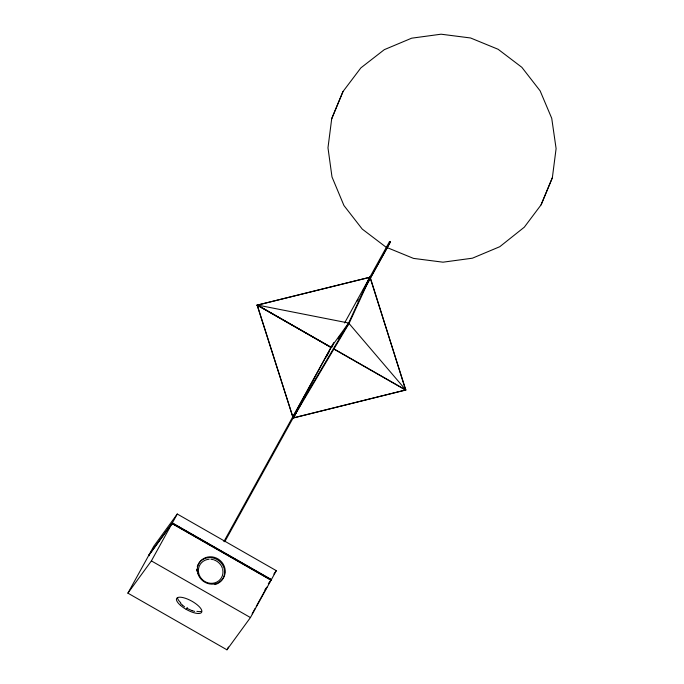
<?xml version="1.0" encoding="UTF-8"?>
<svg xmlns="http://www.w3.org/2000/svg" width="684" height="684" viewBox="0 0 684 684"><rect width="100%" height="100%" fill="white"/><g stroke="black" fill="none" stroke-linecap="round" stroke-linejoin="round"><path stroke-width="1.03" d="M331.723 118.665L327.978 147.795L331.997 176.951L343.949 205.533L362.238 229.08L385.964 247.112L413.504 258.398L442.993 262.186L472.422 258.193L499.773 246.71L524.312 227.182L541.087 204.841L551.484 179.849L552.356 177.72L556.101 148.59L551.731 118.306L540.129 90.852L521.841 67.306L498.114 49.274L470.575 37.979L441.077 34.2L411.657 38.184L384.297 49.667L360.878 67.87L342.992 91.536L331.723 118.665L342.992 91.536M541.087 204.841L552.356 177.72M390.333 241.879L389.401 241.478L390.333 241.879L364.016 289.503M293.017 418.086L292.641 417.642L348.635 323.019L369.839 276.883L405.8 389.974L293.017 418.086L297.566 409.742M293.077 418.001L349.131 323.31L370.335 277.165L257.107 305.167L292.897 417.172M298.575 407.886L299.583 406.039M326.345 356.92L329.372 351.362M292.641 417.642L331.15 347.173L348.635 323.019L405.8 389.974L293.137 417.915L257.227 305.004L348.635 323.019M293.137 417.915L300.233 404.937M301.242 403.081L302.26 401.234M127.899 593.148L148.599 555.639L172.094 523.397L271.138 580.049L250.438 617.558L226.943 649.8L127.899 593.148L151.386 560.906L172.094 523.397M149.215 555.767L149.471 555.297L148.864 555.177L153.78 546.268L177.267 514.017L276.319 570.67L271.403 579.579L268.308 583.82M148.864 555.177L172.351 522.927L177.267 514.017M172.471 523.841L172.727 523.371M186.228 609.384L187.262 607.503M223.899 541.566L333.758 342.581M344.591 322.959L389.461 241.691M357.099 301.208L358.117 299.361M363.213 290.11L364.23 288.263M366.769 283.638L370.215 277.328M224.762 541.737L300.336 404.877M300.575 404.406L302.396 401.157M293.197 418.061L302.969 400.362M304.004 398.498L305.03 396.634M364.17 289.52L390.402 242.016M226.943 649.8L228.456 647.055M171.975 523.559L270.531 579.929L270.907 579.297M252.157 613.804L255.2 608.29M256.218 606.46L266.863 587.171L265.007 589.719M331.646 347.455L332.894 345.736M337.887 338.828L341.641 333.655M344.762 329.346L349.131 323.31M369.582 277.345L257.107 305.167L258.492 306.791M273.839 574.064L276.319 570.67M269.282 582.597L271.138 580.049M192.221 610.718L194.641 611.385M191.973 610.632L186.971 608.35M331.056 347.224L257.227 305.004L331.398 347.652L257.107 305.167M333.818 348.806L405.8 389.974M333.356 348.772L405.68 390.145L370.275 277.49M172.351 522.927L271.403 579.579M172.231 523.089L270.787 579.459M151.386 560.906L250.438 617.558M182.56 605.246L184.612 606.853M180.644 603.374L182.32 605.058M197.274 566.626A14.278 13.372 36.1 0 1 219.077 560.871A14.278 13.372 36.1 0 1 218.162 583.272M217.384 583.683A14.278 13.372 36.1 0 1 214.853 584.581M196.718 571.012A14.278 13.372 36.1 0 1 196.761 569.225M222.685 569.421A12.56 11.773 36.1 0 1 212.972 583.238A12.56 11.773 36.1 0 1 198.54 572.44A12.56 11.773 36.1 0 1 209.09 559.255M210.963 559.273A12.56 11.773 36.1 0 1 213.357 559.709M214.135 559.948A12.56 11.773 36.1 0 1 221.052 565.463M221.462 566.164A12.56 11.773 36.1 0 1 222.411 568.395M201.404 611.359A14.278 4.95 28.9 0 1 196.881 611.334M180.696 602.715A14.278 4.95 28.9 0 1 177.481 597.679M180.431 605.306A14.278 4.95 28.9 0 0 201.549 612.436A14.278 4.95 28.9 0 0 185.518 598.32A14.278 4.95 28.9 0 0 180.431 605.306M197.933 573.756A14.278 13.372 36.1 0 0 221.548 580.348A14.278 13.372 36.1 0 0 214.306 557.323A14.278 13.372 36.1 0 0 197.933 573.756"/></g></svg>
